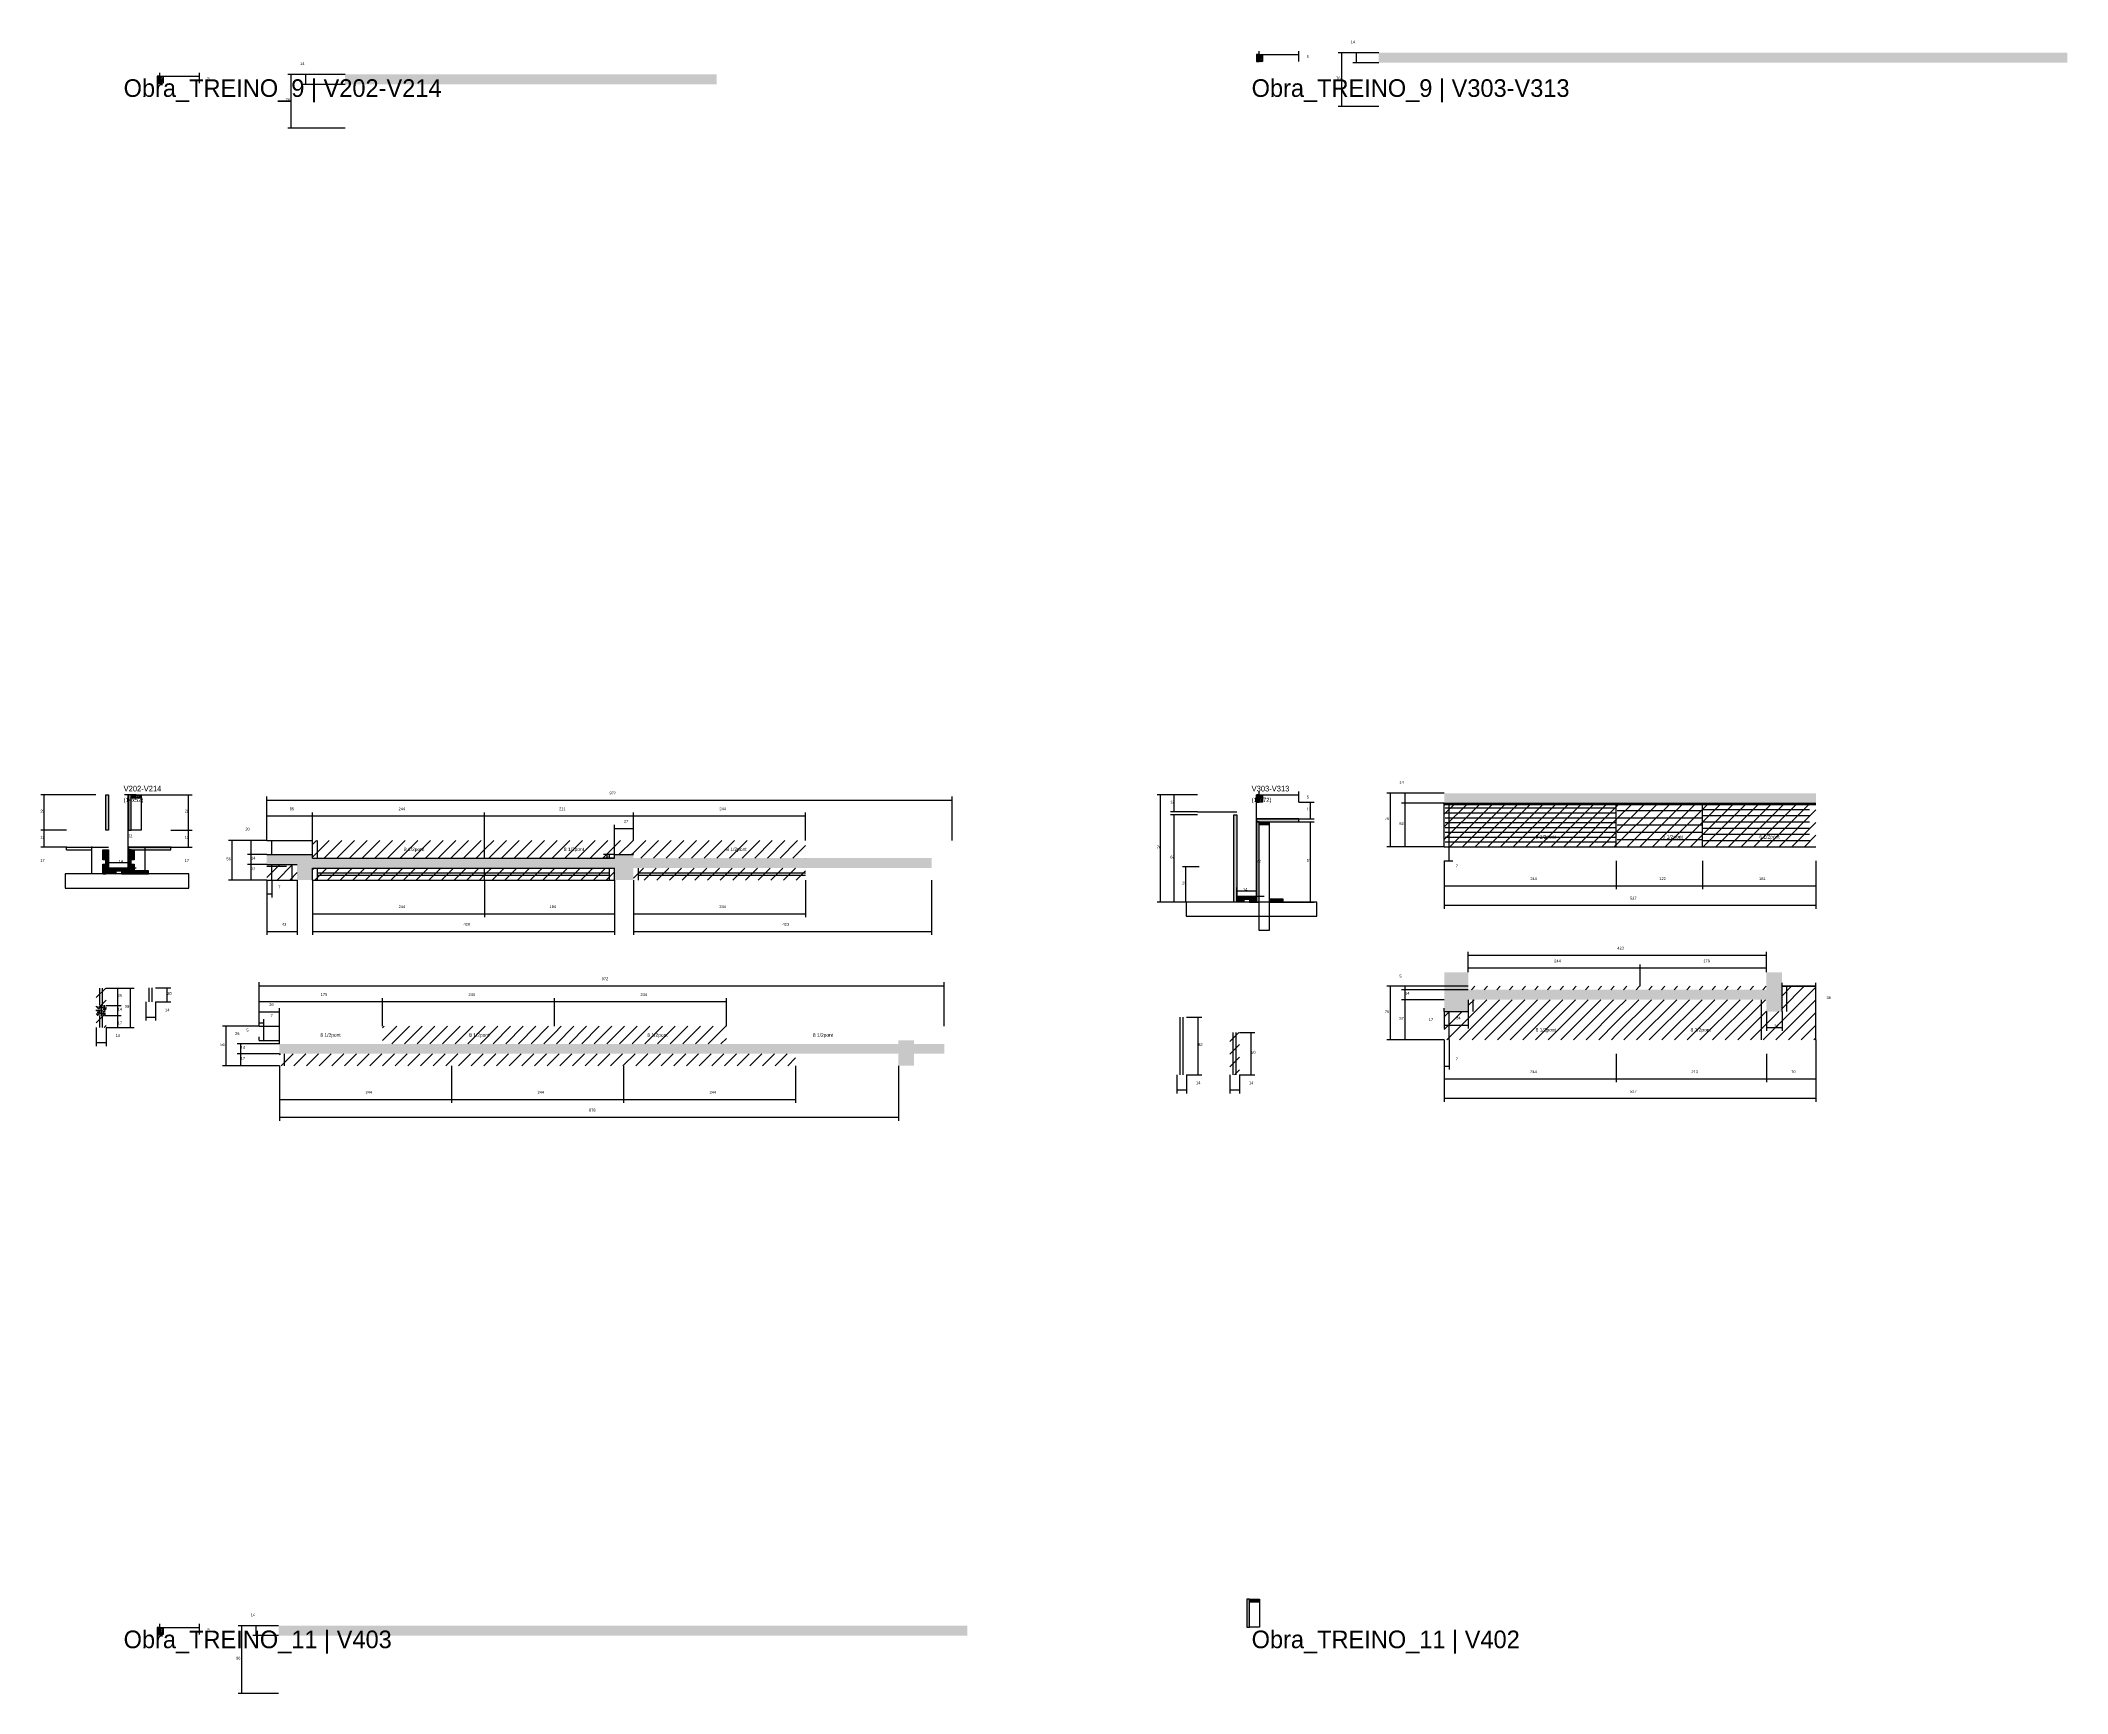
# Model space of a CAD drawing. Header units: metres. Extents: x -2848 to 22762, y -49062 to 1016.
# Drawn here: x 15882 to 18757, y -43074 to -40730 of the extents above; entities that cross this region are included whole.
import ezdxf

# ---------------------------------------------------------------- set-up
doc = ezdxf.new("R2010")
doc.units = ezdxf.units.M
for name, color, linetype in [('COTA', 4, 'Continuous'), ('Cota Seção (2x)', 4, 'Continuous'), ('Hachura', 253, 'Continuous'), ('LABEL_ID', 3, 'Continuous'), ('Madeira', 126, 'Continuous'), ('NOMENCLATURA', 7, 'Continuous'), ('Painéis', 200, 'Continuous'), ('SARR_2.2x7', 40, 'Continuous'), ('SARR_EDITAR', 141, 'Continuous'), ('Texto Seção', 7, 'Continuous')]:
    doc.layers.add(name, color=color, linetype=linetype)

msp = doc.modelspace()

# ---------------------------------------------------------------- hatches: boundary and pattern name
at = {"layer": 'COTA'}
h = msp.add_hatch(dxfattribs=at)
h.set_pattern_fill('AR-CONC', scale=0.03)
h.paths.add_polyline_path([(17780.2, -40747.5), (17780.2, -40761.5), (18757.2, -40761.5), (18757.2, -40747.5)])
h = msp.add_hatch(dxfattribs=at)
h.set_pattern_fill('AR-CONC', scale=0.03)
h.paths.add_polyline_path([(16314.1, -40778.2), (16314.1, -40792.2), (16841.1, -40792.2), (16841.1, -40778.2)])
h = msp.add_hatch(dxfattribs=at)
h.set_pattern_fill('AR-CONC', scale=0.03)
h.paths.add_polyline_path([(17873.3, -41797.5), (17873.3, -41811.5), (18400.3, -41811.5), (18400.3, -41797.5)])
h = msp.add_hatch(dxfattribs=at)
h.set_pattern_fill('AR-CONC', scale=0.03)
h.paths.add_polyline_path([(16723.1, -41920.6), (16723.1, -41903.6), (16723.1, -41903.6), (17146.1, -41903.6), (17146.1, -41903.6), (17146.1, -41889.6), (17146.1, -41889.6), (16723.1, -41889.6), (16723.1, -41889.6), (16723.1, -41884.6), (16723.1, -41884.6), (16696.1, -41884.6), (16696.1, -41884.6), (16696.1, -41889.6), (16696.1, -41889.6), (16268.1, -41889.6), (16268.1, -41889.6), (16268.1, -41884.6), (16268.1, -41884.6), (16246.1, -41884.6), (16246.1, -41884.6), (16203.1, -41884.6), (16203.1, -41884.6), (16203.1, -41898.6), (16203.1, -41898.6), (16246.1, -41898.6), (16246.1, -41898.6), (16246.1, -41920.6), (16246.1, -41920.6), (16268.1, -41920.6), (16268.1, -41920.6), (16268.1, -41903.6), (16268.1, -41903.6), (16696.1, -41903.6), (16696.1, -41903.6), (16696.1, -41920.6), (16696.1, -41920.6), (16723.1, -41920.6)])
h = msp.add_hatch(dxfattribs=at)
h.set_pattern_fill('AR-CONC', scale=0.03)
h.paths.add_polyline_path([(17907.3, -42107.3), (17907.3, -42090.3), (18330.3, -42090.3), (18330.3, -42107.3), (18352.3, -42107.3), (18352.3, -42071.3), (18352.3, -42051.3), (18330.3, -42051.3), (18330.3, -42071.3), (18330.3, -42076.3), (17907.3, -42076.3), (17907.3, -42071.3), (17907.3, -42051.3), (17873.3, -42051.3), (17873.3, -42107.3)])
h = msp.add_hatch(dxfattribs=at)
h.set_pattern_fill('AR-CONC', scale=0.03)
h.paths.add_polyline_path([(15975.2, -42098.8), (15961.2, -42098.8), (15961.2, -42112.8), (15975.2, -42112.8)])
h = msp.add_hatch(dxfattribs=at)
h.set_pattern_fill('AR-CONC', scale=0.03)
h.paths.add_polyline_path([(17121.1, -42167), (17164.1, -42167), (17164.1, -42153), (17121.1, -42153), (17121.1, -42148), (17099.1, -42148), (17099.1, -42153), (16221.1, -42153), (16221.1, -42167), (17099.1, -42167), (17099.1, -42184), (17121.1, -42184)])
h = msp.add_hatch(dxfattribs=at)
h.set_pattern_fill('AR-CONC', scale=0.03)
h.paths.add_polyline_path([(16219.8, -42978.2), (16219.8, -42992.2), (17196.8, -42992.2), (17196.8, -42978.2)])
at = {"layer": 'Hachura'}
h = msp.add_hatch(color=8, dxfattribs=at)
h.dxf.hatch_style = 1
h.paths.add_polyline_path([(17610.8, -40750), (17606.8, -40750), (17606.8, -40750), (17606.8, -40760), (17606.8, -40760), (17610.8, -40760), (17610.8, -40760), (17610.8, -40750)])
h = msp.add_hatch(dxfattribs=at)
h.set_pattern_fill('ANSI31', scale=0.5)
h.paths.add_polyline_path([(17615.2, -40760), (17610.8, -40760), (17610.8, -40760), (17610.8, -40750), (17610.8, -40750), (17615.2, -40750), (17615.2, -40750), (17615.2, -40760)])
h = msp.add_hatch(color=8, dxfattribs=at)
h.dxf.hatch_style = 1
h.paths.add_polyline_path([(16051.6, -40780.7), (16047.6, -40780.7), (16047.6, -40780.7), (16047.6, -40790.7), (16047.6, -40790.7), (16051.6, -40790.7), (16051.6, -40790.7), (16051.6, -40780.7)])
h = msp.add_hatch(dxfattribs=at)
h.set_pattern_fill('ANSI31', scale=0.5)
h.paths.add_polyline_path([(16056, -40790.7), (16051.6, -40790.7), (16051.6, -40790.7), (16051.6, -40780.7), (16051.6, -40780.7), (16056, -40780.7), (16056, -40780.7), (16056, -40790.7)])
h = msp.add_hatch(color=8, dxfattribs=at)
h.dxf.hatch_style = 1
h.paths.add_polyline_path([(15978.8, -41800), (15974.8, -41800), (15974.8, -41850), (15978.8, -41850)])
h = msp.add_hatch(color=8, dxfattribs=at)
h.dxf.hatch_style = 1
h.paths.add_polyline_path([(16010.8, -41800), (16006.8, -41800), (16006.8, -41850), (16010.8, -41850)])
h = msp.add_hatch(dxfattribs=at)
h.set_pattern_fill('ANSI31', scale=0.5)
h.paths.add_polyline_path([(16010.8, -41804.4), (16010.8, -41800), (16010.8, -41800), (16024.8, -41800), (16024.8, -41800), (16024.8, -41804.4), (16024.8, -41804.4), (16010.8, -41804.4)])
h = msp.add_hatch(color=8, dxfattribs=at)
h.dxf.hatch_style = 1
h.paths.add_polyline_path([(17610.8, -41800), (17606.8, -41800), (17606.8, -41800), (17606.8, -41810), (17606.8, -41810), (17610.8, -41810), (17610.8, -41810), (17610.8, -41800)])
h = msp.add_hatch(dxfattribs=at)
h.set_pattern_fill('ANSI31', scale=0.5)
h.paths.add_polyline_path([(17615.2, -41810), (17610.8, -41810), (17610.8, -41810), (17610.8, -41800), (17610.8, -41800), (17615.2, -41800), (17615.2, -41800), (17615.2, -41810)])
h = msp.add_hatch(color=8, dxfattribs=at)
h.dxf.hatch_style = 1
h.paths.add_polyline_path([(17574.8, -41828), (17578.8, -41828), (17578.8, -41828), (17578.8, -41952), (17578.8, -41952), (17574.8, -41952), (17574.8, -41952), (17574.8, -41828)])
h = msp.add_hatch(dxfattribs=at)
h.set_pattern_fill('ANSI31', scale=4)
h.paths.add_polyline_path([(18117.3, -41873.5), (18117.3, -41811.5), (17873.3, -41811.5), (17873.3, -41873.5)])
h = msp.add_hatch(dxfattribs=at)
h.set_pattern_fill('ANSI31', scale=4)
h.paths.add_polyline_path([(18239.3, -41873.5), (18239.3, -41811.5), (18117.3, -41811.5), (18117.3, -41873.5)])
h = msp.add_hatch(dxfattribs=at)
h.set_pattern_fill('ANSI31', scale=4)
h.paths.add_polyline_path([(18400.3, -41873.5), (18400.3, -41811.5), (18239.3, -41811.5), (18239.3, -41873.5)])
h = msp.add_hatch(color=8, dxfattribs=at)
h.dxf.hatch_style = 1
h.paths.add_polyline_path([(17666.8, -41838), (17666.8, -41834), (17666.8, -41834), (17606.8, -41834), (17606.8, -41834), (17606.8, -41838), (17606.8, -41838), (17666.8, -41838)])
h = msp.add_hatch(color=8, dxfattribs=at)
h.dxf.hatch_style = 1
h.paths.add_polyline_path([(17610.8, -41838), (17606.8, -41838), (17606.8, -41838), (17606.8, -41952), (17606.8, -41952), (17610.8, -41952), (17610.8, -41952), (17610.8, -41838)])
h = msp.add_hatch(dxfattribs=at)
h.set_pattern_fill('ANSI31', scale=0.5)
h.paths.add_polyline_path([(17610.8, -41842.4), (17610.8, -41838), (17610.8, -41838), (17624.8, -41838), (17624.8, -41838), (17624.8, -41842.4), (17624.8, -41842.4), (17610.8, -41842.4)])
h = msp.add_hatch(dxfattribs=at)
h.set_pattern_fill('ANSI31', scale=0.5)
h.paths.add_polyline_path([(15974.8, -41892), (15970.4, -41892), (15970.4, -41892), (15970.4, -41878), (15970.4, -41878), (15974.8, -41878), (15974.8, -41878), (15974.8, -41892)])
h = msp.add_hatch(color=8, dxfattribs=at)
h.dxf.hatch_style = 1
h.paths.add_polyline_path([(15974.8, -41912), (15978.8, -41912), (15978.8, -41878), (15974.8, -41878)])
h = msp.add_hatch(color=8, dxfattribs=at)
h.dxf.hatch_style = 1
h.paths.add_polyline_path([(16066.8, -41878), (16066.8, -41874), (16066.8, -41874), (16006.8, -41874), (16006.8, -41874), (16006.8, -41878), (16006.8, -41878), (16066.8, -41878)])
h = msp.add_hatch(color=8, dxfattribs=at)
h.dxf.hatch_style = 1
h.paths.add_polyline_path([(16010.8, -41878), (16006.8, -41878), (16006.8, -41904), (16006.8, -41912), (16010.8, -41912)])
h = msp.add_hatch(dxfattribs=at)
h.set_pattern_fill('ANSI31', scale=0.5)
h.paths.add_polyline_path([(16015.2, -41892), (16010.8, -41892), (16010.8, -41892), (16010.8, -41878), (16010.8, -41878), (16015.2, -41878), (16015.2, -41878), (16015.2, -41892)])
h = msp.add_hatch(dxfattribs=at)
h.set_pattern_fill('ANSI31', scale=4)
h.paths.add_polyline_path([(16512.1, -41889.6), (16512.1, -41864.6), (16268.1, -41864.6), (16268.1, -41889.6)])
h = msp.add_hatch(dxfattribs=at)
h.set_pattern_fill('ANSI31', scale=4)
h.paths.add_polyline_path([(16696.1, -41889.6), (16696.1, -41884.6), (16723.1, -41884.6), (16723.1, -41864.6), (16512.1, -41864.6), (16512.1, -41889.6)])
h = msp.add_hatch(dxfattribs=at)
h.set_pattern_fill('ANSI31', scale=4)
h.paths.add_polyline_path([(16723.1, -41864.6), (16723.1, -41884.6), (16723.1, -41889.6), (16967.1, -41889.6), (16967.1, -41864.6)])
h = msp.add_hatch(dxfattribs=at)
h.set_pattern_fill('ANSI31', scale=0.5)
h.paths.add_polyline_path([(15974.8, -41912.3), (15970.4, -41912.3), (15970.4, -41912.3), (15970.4, -41898.3), (15970.4, -41898.3), (15974.8, -41898.3), (15974.8, -41898.3), (15974.8, -41912.3)])
h = msp.add_hatch(color=8, dxfattribs=at)
h.dxf.hatch_style = 1
h.paths.add_polyline_path([(16006.8, -41907.6), (16006.8, -41904), (16006.8, -41904), (15978.8, -41904), (15978.8, -41904), (15978.8, -41907.6), (15978.8, -41907.6), (16006.8, -41907.6)])
h = msp.add_hatch(dxfattribs=at)
h.set_pattern_fill('ANSI31', scale=0.5)
h.paths.add_polyline_path([(15978.8, -41912), (15978.8, -41907.6), (15978.8, -41907.6), (15988.8, -41907.6), (15988.8, -41907.6), (15988.8, -41912), (15988.8, -41912), (15978.8, -41912)])
h = msp.add_hatch(dxfattribs=at)
h.set_pattern_fill('ANSI31', scale=0.5)
h.paths.add_polyline_path([(16006.8, -41912), (16006.8, -41907.6), (16006.8, -41907.6), (15996.8, -41907.6), (15996.8, -41907.6), (15996.8, -41912), (15996.8, -41912), (16006.8, -41912)])
h = msp.add_hatch(dxfattribs=at)
h.set_pattern_fill('ANSI31', scale=0.5)
h.paths.add_polyline_path([(16015.2, -41912.3), (16010.8, -41912.3), (16010.8, -41912.3), (16010.8, -41898.3), (16010.8, -41898.3), (16015.2, -41898.3), (16015.2, -41898.3), (16015.2, -41912.3)])
h = msp.add_hatch(dxfattribs=at)
h.set_pattern_fill('ANSI31', scale=0.5)
h.paths.add_polyline_path([(16035.2, -41912), (16035.2, -41907.6), (16035.2, -41907.6), (16015.2, -41907.6), (16015.2, -41907.6), (16015.2, -41912), (16015.2, -41912), (16035.2, -41912)])
h = msp.add_hatch(dxfattribs=at)
h.set_pattern_fill('ANSI31', scale=4)
h.paths.add_polyline_path([(16246.1, -41920.6), (16246.1, -41898.6), (16203.1, -41898.6), (16203.1, -41920.6)])
h = msp.add_hatch(dxfattribs=at)
h.set_pattern_fill('ANSI31', scale=4)
h.paths.add_polyline_path([(16512.1, -41903.6), (16268.1, -41903.6), (16268.1, -41920.6), (16512.1, -41920.6)])
h = msp.add_hatch(dxfattribs=at)
h.set_pattern_fill('ANSI31', scale=4)
h.paths.add_polyline_path([(16696.1, -41903.6), (16512.1, -41903.6), (16512.1, -41920.6), (16696.1, -41920.6)])
h = msp.add_hatch(dxfattribs=at)
h.set_pattern_fill('ANSI31', scale=4)
h.paths.add_polyline_path([(16967.1, -41903.6), (16723.1, -41903.6), (16723.1, -41920.6), (16967.1, -41920.6)])
h = msp.add_hatch(color=8, dxfattribs=at)
h.dxf.hatch_style = 1
h.paths.add_polyline_path([(17606.8, -41947.6), (17606.8, -41944), (17606.8, -41944), (17578.8, -41944), (17578.8, -41944), (17578.8, -41947.6), (17578.8, -41947.6), (17606.8, -41947.6)])
h = msp.add_hatch(dxfattribs=at)
h.set_pattern_fill('ANSI31', scale=0.5)
h.paths.add_polyline_path([(17578.8, -41952), (17578.8, -41947.6), (17578.8, -41947.6), (17588.8, -41947.6), (17588.8, -41947.6), (17588.8, -41952), (17588.8, -41952), (17578.8, -41952)])
h = msp.add_hatch(dxfattribs=at)
h.set_pattern_fill('ANSI31', scale=0.5)
h.paths.add_polyline_path([(17606.8, -41952), (17606.8, -41947.6), (17606.8, -41947.6), (17596.8, -41947.6), (17596.8, -41947.6), (17596.8, -41952), (17596.8, -41952), (17606.8, -41952)])
h = msp.add_hatch(dxfattribs=at)
h.set_pattern_fill('ANSI31', scale=0.5)
h.paths.add_polyline_path([(17644.8, -41952), (17644.8, -41947.6), (17644.8, -41947.6), (17624.8, -41947.6), (17624.8, -41947.6), (17624.8, -41952), (17624.8, -41952), (17644.8, -41952)])
h = msp.add_hatch(dxfattribs=at)
h.set_pattern_fill('ANSI31', scale=4)
h.paths.add_polyline_path([(15961.2, -42098.8), (15975.2, -42098.8), (15975.2, -42073.8), (15961.2, -42073.8)])
h = msp.add_hatch(dxfattribs=at)
h.set_pattern_fill('ANSI31', scale=4)
h.paths.add_polyline_path([(18117.3, -42147.3), (18117.3, -42090.3), (17907.3, -42090.3), (17907.3, -42107.3), (17873.3, -42107.3), (17873.3, -42147.3)])
h = msp.add_hatch(dxfattribs=at)
h.set_pattern_fill('ANSI31', scale=4)
h.paths.add_polyline_path([(18151.3, -42076.3), (18151.3, -42071.3), (17907.3, -42071.3), (17907.3, -42076.3)])
h = msp.add_hatch(dxfattribs=at)
h.set_pattern_fill('ANSI31', scale=4)
h.paths.add_polyline_path([(18117.3, -42090.3), (18117.3, -42147.3), (18330.3, -42147.3), (18330.3, -42107.3), (18330.3, -42090.3)])
h = msp.add_hatch(dxfattribs=at)
h.set_pattern_fill('ANSI31', scale=4)
h.paths.add_polyline_path([(18151.3, -42071.3), (18151.3, -42076.3), (18330.3, -42076.3), (18330.3, -42071.3)])
h = msp.add_hatch(dxfattribs=at)
h.set_pattern_fill('ANSI31', scale=4)
h.paths.add_polyline_path([(18400.3, -42071.3), (18352.3, -42071.3), (18352.3, -42107.3), (18330.3, -42107.3), (18330.3, -42147.3), (18400.3, -42147.3)])
h = msp.add_hatch(dxfattribs=at)
h.set_pattern_fill('ANSI31', scale=4)
h.paths.add_polyline_path([(15961.2, -42129.8), (15975.2, -42129.8), (15975.2, -42112.8), (15961.2, -42112.8)])
h = msp.add_hatch(dxfattribs=at)
h.set_pattern_fill('ANSI31', scale=4)
h.paths.add_polyline_path([(16611.1, -42153), (16611.1, -42128), (16367.1, -42128), (16367.1, -42153)])
h = msp.add_hatch(dxfattribs=at)
h.set_pattern_fill('ANSI31', scale=4)
h.paths.add_polyline_path([(16611.1, -42128), (16611.1, -42153), (16855.1, -42153), (16855.1, -42128)])
h = msp.add_hatch(dxfattribs=at)
h.set_pattern_fill('ANSI31', scale=4)
h.paths.add_polyline_path([(17582.9, -42136.9), (17568.9, -42136.9), (17568.9, -42196.9), (17582.9, -42196.9)])
h = msp.add_hatch(dxfattribs=at)
h.set_pattern_fill('ANSI31', scale=4)
h.paths.add_polyline_path([(16465.1, -42184), (16465.1, -42167), (16221.1, -42167), (16221.1, -42184)])
h = msp.add_hatch(dxfattribs=at)
h.set_pattern_fill('ANSI31', scale=4)
h.paths.add_polyline_path([(16709.1, -42184), (16709.1, -42167), (16465.1, -42167), (16465.1, -42184)])
h = msp.add_hatch(dxfattribs=at)
h.set_pattern_fill('ANSI31', scale=4)
h.paths.add_polyline_path([(16953.1, -42184), (16953.1, -42167), (16709.1, -42167), (16709.1, -42184)])
h = msp.add_hatch(color=8, dxfattribs=at)
h.dxf.hatch_style = 1
h.paths.add_polyline_path([(17593.1, -42940.4), (17597.1, -42940.4), (17597.1, -42940.4), (17597.1, -42980.4), (17597.1, -42980.4), (17593.1, -42980.4), (17593.1, -42980.4), (17593.1, -42940.4)])
h = msp.add_hatch(dxfattribs=at)
h.set_pattern_fill('ANSI31', scale=0.5)
h.paths.add_polyline_path([(17597.1, -42944.8), (17597.1, -42940.4), (17597.1, -42940.4), (17611.1, -42940.4), (17611.1, -42940.4), (17611.1, -42944.8), (17611.1, -42944.8), (17597.1, -42944.8)])
h = msp.add_hatch(color=8, dxfattribs=at)
h.dxf.hatch_style = 1
h.paths.add_polyline_path([(16051.6, -42980.7), (16047.6, -42980.7), (16047.6, -42980.7), (16047.6, -42990.7), (16047.6, -42990.7), (16051.6, -42990.7), (16051.6, -42990.7), (16051.6, -42980.7)])
h = msp.add_hatch(dxfattribs=at)
h.set_pattern_fill('ANSI31', scale=0.5)
h.paths.add_polyline_path([(16056, -42990.7), (16051.6, -42990.7), (16051.6, -42990.7), (16051.6, -42980.7), (16051.6, -42980.7), (16056, -42980.7), (16056, -42980.7), (16056, -42990.7)])

# ---------------------------------------------------------------- linework, layer by layer
at = {"layer": 'COTA'}
for p, q in [((17610.8, -40750), (17610.8, -40745)), ((17610.8, -40750), (17666.8, -40750)), ((17666.8, -40760), (17666.8, -40745)), ((17780.2, -40747.5), (17722.9, -40747.5)), ((17727.9, -40823.5), (17727.9, -40747.5)), ((17780.2, -40747.5), (17743.6, -40747.5)), ((17780.2, -40761.5), (17743.6, -40761.5)), ((17748.6, -40761.5), (17748.6, -40747.5)), ((16051.6, -40780.7), (16051.6, -40775.7)), ((16051.6, -40780.7), (16107.6, -40780.7)), ((16107.6, -40790.7), (16107.6, -40775.7)), ((16314.1, -40778.2), (16232.8, -40778.2)), ((16237.8, -40854.2), (16237.8, -40778.2)), ((16314.1, -40778.2), (16253.4, -40778.2)), ((16314.1, -40792.2), (16253.4, -40792.2)), ((16258.4, -40792.2), (16258.4, -40778.2)), ((17780.2, -40823.5), (17722.9, -40823.5)), ((16314.1, -40854.2), (16232.8, -40854.2)), ((15960.8, -41800), (15882.4, -41800)), ((15887.4, -41850), (15887.4, -41800)), ((16024.8, -41800), (16097.2, -41800)), ((16092.2, -41850), (16092.2, -41800)), ((16203.1, -41864.6), (16203.1, -41802.3)), ((17175.1, -41864.6), (17175.1, -41802.3)), ((17523.2, -41800), (17465.8, -41800)), ((17470.8, -41952), (17470.8, -41800)), ((17523.2, -41800), (17485.1, -41800)), ((17490.1, -41824), (17490.1, -41800)), ((17610.8, -41800), (17610.8, -41795)), ((17610.8, -41800), (17666.8, -41800)), ((17666.8, -41810), (17666.8, -41795)), ((17873.3, -41797.5), (17792, -41797.5)), ((17797, -41873.5), (17797, -41797.5)), ((17873.3, -41797.5), (17812.6, -41797.5)), ((17817.6, -41811.5), (17817.6, -41797.5)), ((16203.1, -41807.3), (17175.1, -41807.3)), ((16203.1, -41864.6), (16203.1, -41824.7)), ((16203.1, -41829.7), (16268.1, -41829.7)), ((16268.1, -41864.6), (16268.1, -41824.7)), ((16268.1, -41864.6), (16268.1, -41824.7)), ((16268.1, -41829.7), (16512.1, -41829.7)), ((16512.1, -41864.6), (16512.1, -41824.7)), ((16512.1, -41864.6), (16512.1, -41824.7)), ((16512.1, -41829.7), (16723.1, -41829.7)), ((16723.1, -41864.6), (16723.1, -41824.7)), ((16723.1, -41864.6), (16723.1, -41824.7)), ((16723.1, -41829.7), (16967.1, -41829.7)), ((16967.1, -41864.6), (16967.1, -41824.7)), ((17523.2, -41824), (17485.1, -41824)), ((17523.2, -41828), (17485.1, -41828)), ((17490.1, -41952), (17490.1, -41828)), ((17666.8, -41810), (17688.6, -41810)), ((17683.6, -41834), (17683.6, -41810)), ((17873.3, -41811.5), (17812.6, -41811.5)), ((17873.3, -41811.5), (17812.6, -41811.5)), ((17817.6, -41873.5), (17817.6, -41811.5)), ((15918.8, -41850), (15882.4, -41850)), ((15918.8, -41850), (15882.4, -41850)), ((15887.4, -41874), (15887.4, -41850)), ((16066.8, -41850), (16097.2, -41850)), ((16066.8, -41850), (16097.2, -41850)), ((16092.2, -41874), (16092.2, -41850)), ((16696.1, -41884.6), (16696.1, -41842.4)), ((16696.1, -41847.4), (16723.1, -41847.4)), ((16723.1, -41864.6), (16723.1, -41842.4)), ((17666.8, -41834), (17688.6, -41834)), ((17666.8, -41838), (17688.6, -41838)), ((17683.6, -41952), (17683.6, -41838)), ((15918.8, -41874), (15882.4, -41874)), ((15918.8, -41878), (15918.8, -41873)), ((15918.8, -41878), (15954.8, -41878)), ((15954.8, -41912), (15954.8, -41873)), ((16030.8, -41912), (16030.8, -41873)), ((16030.8, -41878), (16066.8, -41878)), ((16066.8, -41878), (16066.8, -41873)), ((16066.8, -41874), (16097.2, -41874)), ((16203.1, -41864.6), (16148.9, -41864.6)), ((16153.9, -41920.6), (16153.9, -41864.6)), ((16203.1, -41864.6), (16175.7, -41864.6)), ((16203.1, -41884.6), (16175.7, -41884.6)), ((16203.1, -41884.6), (16175.7, -41884.6)), ((16180.7, -41884.6), (16180.7, -41864.6)), ((16180.7, -41898.6), (16180.7, -41884.6)), ((16696.1, -41884.6), (16680.7, -41884.6)), ((16685.7, -41889.6), (16685.7, -41884.6)), ((17873.3, -41873.5), (17792, -41873.5)), ((17873.3, -41873.5), (17812.6, -41873.5)), ((17880.3, -41893.5), (17880.3, -41873.5)), ((17880.3, -41873.5), (17885.3, -41873.5)), ((16203.1, -41898.6), (16175.7, -41898.6)), ((16203.1, -41898.6), (16175.7, -41898.6)), ((16180.7, -41920.6), (16180.7, -41898.6)), ((16696.1, -41889.6), (16680.7, -41889.6)), ((17525.5, -41902), (17501.9, -41902)), ((17506.9, -41952), (17506.9, -41902)), ((17873.3, -41893.5), (17873.3, -41933.7)), ((17873.3, -41893.5), (17873.3, -41961.4)), ((17873.3, -41893.5), (17885.3, -41893.5)), ((18117.3, -41893.5), (18117.3, -41933.7)), ((18117.3, -41893.5), (18117.3, -41933.7)), ((18239.3, -41893.5), (18239.3, -41933.7)), ((18239.3, -41893.5), (18239.3, -41933.7)), ((18400.3, -41893.5), (18400.3, -41933.7)), ((18400.3, -41893.5), (18400.3, -41961.4)), ((16203.1, -41920.6), (16148.9, -41920.6)), ((16203.1, -41920.6), (16175.7, -41920.6)), ((16203.1, -41920.6), (16203.1, -41945.2)), ((16203.1, -41920.6), (16203.1, -41998.5)), ((16203.1, -41940.2), (16210.1, -41940.2)), ((16210.1, -41920.6), (16210.1, -41945.2)), ((16246.1, -41920.6), (16246.1, -41998.5)), ((16268.1, -41920.6), (16268.1, -41973.4)), ((16268.1, -41920.6), (16268.1, -41998.5)), ((16512.1, -41920.6), (16512.1, -41973.4)), ((16512.1, -41920.6), (16512.1, -41973.4)), ((16696.1, -41920.6), (16696.1, -41998.5)), ((16696.1, -41920.6), (16696.1, -41973.4)), ((16723.1, -41920.6), (16723.1, -41973.4)), ((16723.1, -41920.6), (16723.1, -41998.5)), ((16967.1, -41920.6), (16967.1, -41973.4)), ((17146.1, -41920.6), (17146.1, -41998.5)), ((17873.3, -41928.7), (18117.3, -41928.7)), ((18117.3, -41928.7), (18239.3, -41928.7)), ((18239.3, -41928.7), (18400.3, -41928.7)), ((16268.1, -41968.4), (16512.1, -41968.4)), ((16512.1, -41968.4), (16696.1, -41968.4)), ((16723.1, -41968.4), (16967.1, -41968.4)), ((17545.2, -41952), (17465.8, -41952)), ((17545.2, -41952), (17485.1, -41952)), ((17525.5, -41952), (17501.9, -41952)), ((17640.4, -41952), (17688.6, -41952)), ((17873.3, -41956.4), (18400.3, -41956.4)), ((16203.1, -41993.5), (16246.1, -41993.5)), ((16268.1, -41993.5), (16696.1, -41993.5)), ((16723.1, -41993.5), (17146.1, -41993.5)), ((17907.3, -42051.3), (17907.3, -42022.3)), ((17907.3, -42027.3), (18330.3, -42027.3)), ((18330.3, -42051.3), (18330.3, -42022.3)), ((17907.3, -42051.3), (17907.3, -42040.3)), ((17907.3, -42045.3), (18151.3, -42045.3)), ((18151.3, -42071.3), (18151.3, -42040.3)), ((18151.3, -42071.3), (18151.3, -42040.3)), ((18151.3, -42045.3), (18330.3, -42045.3)), ((18330.3, -42051.3), (18330.3, -42040.3)), ((15975.2, -42073.8), (15996.7, -42073.8)), ((15975.2, -42073.8), (16015, -42073.8)), ((15991.7, -42098.8), (15991.7, -42073.8)), ((16010, -42129.8), (16010, -42073.8)), ((16045.3, -42073.6), (16066.9, -42073.6)), ((16061.9, -42093.6), (16061.9, -42073.6)), ((16192.1, -42128), (16192.1, -42065.7)), ((16192.1, -42070.7), (17164.1, -42070.7)), ((16192.1, -42128), (16192.1, -42088)), ((16367.1, -42128), (16367.1, -42088)), ((16367.1, -42128), (16367.1, -42088)), ((16611.1, -42128), (16611.1, -42088)), ((16611.1, -42128), (16611.1, -42088)), ((16855.1, -42128), (16855.1, -42088)), ((17164.1, -42128), (17164.1, -42065.7)), ((17907.3, -42071.3), (17792, -42071.3)), ((17797, -42147.3), (17797, -42071.3)), ((17907.3, -42071.3), (17812.7, -42071.3)), ((17873.3, -42076.3), (17812.7, -42076.3)), ((17907.3, -42076.3), (17812.7, -42076.3)), ((17873.3, -42090.3), (17812.7, -42090.3)), ((17873.3, -42090.3), (17812.7, -42090.3)), ((17817.7, -42076.3), (17817.7, -42071.3)), ((17817.7, -42090.3), (17817.7, -42076.3)), ((17817.7, -42147.3), (17817.7, -42090.3)), ((17907.3, -42090.3), (17907.3, -42112.3)), ((18352.3, -42107.3), (18352.3, -42066.3)), ((18352.3, -42071.3), (18400.3, -42071.3)), ((18400.3, -42071.3), (18400.3, -42066.3)), ((15975.2, -42098.8), (15996.7, -42098.8)), ((15975.2, -42098.8), (15996.7, -42098.8)), ((15975.2, -42112.8), (15996.7, -42112.8)), ((15975.2, -42112.8), (15996.7, -42112.8)), ((15991.7, -42112.8), (15991.7, -42098.8)), ((15991.7, -42129.8), (15991.7, -42112.8)), ((16031.3, -42093.6), (16031.3, -42119.9)), ((16031.3, -42114.9), (16045.3, -42114.9)), ((16045.3, -42093.6), (16066.9, -42093.6)), ((16045.3, -42093.6), (16045.3, -42119.9)), ((16192.1, -42093), (16367.1, -42093)), ((16192.1, -42128), (16192.1, -42102.4)), ((16192.1, -42107.4), (16221.1, -42107.4)), ((16192.1, -42128), (16192.1, -42118.1)), ((16199.1, -42128), (16199.1, -42118.1)), ((16221.1, -42148), (16221.1, -42102.4)), ((16367.1, -42093), (16611.1, -42093)), ((16611.1, -42093), (16855.1, -42093)), ((17507.7, -42114.9), (17529.3, -42114.9)), ((17524.3, -42196.9), (17524.3, -42114.9)), ((17873.3, -42107.3), (17873.3, -42102.3)), ((17873.3, -42107.3), (17873.3, -42131.3)), ((17873.3, -42107.3), (17907.3, -42107.3)), ((17907.3, -42107.3), (17907.3, -42131.3)), ((18330.3, -42107.3), (18330.3, -42134.7)), ((18352.3, -42107.3), (18352.3, -42134.7)), ((15961.2, -42129.8), (15961.2, -42156.1)), ((15975.2, -42129.8), (15975.2, -42156.1)), ((15975.2, -42129.8), (15996.7, -42129.8)), ((15975.2, -42129.8), (16015, -42129.8)), ((16192.1, -42128), (16140.3, -42128)), ((16145.3, -42184), (16145.3, -42128)), ((16192.1, -42128), (16192.1, -42123)), ((16192.1, -42123.1), (16199.1, -42123.1)), ((16192.1, -42128), (16221.1, -42128)), ((16192.1, -42148), (16192.1, -42143)), ((16221.1, -42153), (16221.1, -42123)), ((16221.1, -42153), (16221.1, -42143)), ((17582.9, -42136.9), (17604.4, -42136.9)), ((17599.4, -42196.9), (17599.4, -42136.9)), ((17873.3, -42147.3), (17792, -42147.3)), ((17873.3, -42147.3), (17812.7, -42147.3)), ((17873.3, -42126.3), (17907.3, -42126.3)), ((17873.3, -42147.3), (17873.3, -42235.2)), ((17873.3, -42147.3), (17873.3, -42189.5)), ((17880.3, -42147.3), (17880.3, -42189.5)), ((18330.3, -42129.7), (18352.3, -42129.7)), ((18400.3, -42147.3), (18400.3, -42235.2)), ((15961.2, -42151.1), (15975.2, -42151.1)), ((16221.1, -42153), (16161.1, -42153)), ((16221.1, -42167), (16161.1, -42167)), ((16221.1, -42167), (16161.1, -42167)), ((16166.1, -42167), (16166.1, -42153)), ((16166.1, -42184), (16166.1, -42167)), ((16192.1, -42148), (16221.1, -42148)), ((17873.3, -42167.3), (17873.3, -42207.5)), ((18117.3, -42167.3), (18117.3, -42207.5)), ((18117.3, -42167.3), (18117.3, -42207.5)), ((18330.3, -42167.3), (18330.3, -42207.5)), ((18330.3, -42167.3), (18330.3, -42207.5)), ((18400.3, -42167.3), (18400.3, -42207.5)), ((16221.1, -42184), (16140.3, -42184)), ((16221.1, -42184), (16161.1, -42184)), ((16221.1, -42184), (16221.1, -42236.7)), ((16221.1, -42184), (16221.1, -42261.9)), ((16465.1, -42184), (16465.1, -42236.7)), ((16465.1, -42184), (16465.1, -42236.7)), ((16709.1, -42184), (16709.1, -42236.7)), ((16709.1, -42184), (16709.1, -42236.7)), ((16953.1, -42184), (16953.1, -42236.7)), ((17099.1, -42184), (17099.1, -42261.9)), ((17493.7, -42196.9), (17493.7, -42223.2)), ((17507.7, -42196.9), (17529.3, -42196.9)), ((17507.7, -42196.9), (17507.7, -42223.2)), ((17568.9, -42196.9), (17568.9, -42223.2)), ((17582.9, -42196.9), (17604.4, -42196.9)), ((17582.9, -42196.9), (17582.9, -42223.2)), ((17873.3, -42184.5), (17880.3, -42184.5)), ((17873.3, -42202.5), (18117.3, -42202.5)), ((18117.3, -42202.5), (18330.3, -42202.5)), ((18330.3, -42202.5), (18400.3, -42202.5)), ((16221.1, -42231.7), (16465.1, -42231.7)), ((16465.1, -42231.7), (16709.1, -42231.7)), ((16709.1, -42231.7), (16953.1, -42231.7)), ((17493.7, -42218.2), (17507.7, -42218.2)), ((17568.9, -42218.2), (17582.9, -42218.2)), ((17873.3, -42230.2), (18400.3, -42230.2)), ((16221.1, -42256.9), (17099.1, -42256.9)), ((16051.6, -42980.7), (16051.6, -42975.7)), ((16051.6, -42980.7), (16107.6, -42980.7)), ((16107.6, -42990.7), (16107.6, -42975.7)), ((16219.8, -42978.2), (16162.5, -42978.2)), ((16167.5, -43074.2), (16167.5, -42978.2)), ((16219.8, -42978.2), (16183.2, -42978.2)), ((16188.2, -42992.2), (16188.2, -42978.2)), ((16219.8, -42992.2), (16183.2, -42992.2)), ((16219.8, -43074.2), (16162.5, -43074.2))]:
    msp.add_line(p, q, dxfattribs=at)
at = {"layer": 'Cota Seção (2x)'}
for p, q in [((16017.8, -41800), (16001.3, -41800)), ((16006.3, -41904), (16006.3, -41800)), ((17606.8, -41944), (17606.8, -41800)), ((17606.8, -41800), (17611.8, -41800)), ((15978.8, -41912), (15978.8, -41891)), ((15978.8, -41896), (16006.8, -41896)), ((16017.8, -41904), (16001.3, -41904)), ((16006.8, -41912), (16006.8, -41891)), ((17578.8, -41952), (17578.8, -41931)), ((17578.8, -41936), (17606.8, -41936)), ((17617.8, -41944), (17601.8, -41944)), ((17606.8, -41952), (17606.8, -41931))]:
    msp.add_line(p, q, dxfattribs=at)
at = {"layer": 'Madeira'}
for points in [[(17615.2, -40760), (17610.8, -40760), (17610.8, -40750), (17615.2, -40750)], [(16056, -40790.7), (16051.6, -40790.7), (16051.6, -40780.7), (16056, -40780.7)], [(16010.8, -41804.4), (16010.8, -41800), (16024.8, -41800), (16024.8, -41804.4)], [(16010.8, -41800), (16024.8, -41800), (16024.8, -41850), (16010.8, -41850)], [(17615.2, -41810), (17610.8, -41810), (17610.8, -41800), (17615.2, -41800)], [(17610.8, -41842.4), (17610.8, -41838), (17624.8, -41838), (17624.8, -41842.4)], [(17610.8, -41838), (17624.8, -41838), (17624.8, -41992), (17610.8, -41992)], [(15974.8, -41892), (15970.4, -41892), (15970.4, -41878), (15974.8, -41878)], [(16015.2, -41892), (16010.8, -41892), (16010.8, -41878), (16015.2, -41878)], [(15917, -41932), (16092.5, -41932), (16092.5, -41912), (15917, -41912)], [(15974.8, -41912.3), (15970.4, -41912.3), (15970.4, -41898.3), (15974.8, -41898.3)], [(15978.8, -41912), (15978.8, -41907.6), (15988.8, -41907.6), (15988.8, -41912)], [(16006.8, -41912), (16006.8, -41907.6), (15996.8, -41907.6), (15996.8, -41912)], [(16015.2, -41912.3), (16010.8, -41912.3), (16010.8, -41898.3), (16015.2, -41898.3)], [(16035.2, -41912), (16035.2, -41907.6), (16015.2, -41907.6), (16015.2, -41912)], [(17507.3, -41972), (17692.5, -41972), (17692.5, -41952), (17507.3, -41952)], [(17578.8, -41952), (17578.8, -41947.6), (17588.8, -41947.6), (17588.8, -41952)], [(17606.8, -41952), (17606.8, -41947.6), (17596.8, -41947.6), (17596.8, -41952)], [(17644.8, -41952), (17644.8, -41947.6), (17624.8, -41947.6), (17624.8, -41952)], [(17597.1, -42944.8), (17597.1, -42940.4), (17611.1, -42940.4), (17611.1, -42944.8)], [(17597.1, -42940.4), (17611.1, -42940.4), (17611.1, -42980.4), (17597.1, -42980.4)], [(16056, -42990.7), (16051.6, -42990.7), (16051.6, -42980.7), (16056, -42980.7)]]:
    msp.add_lwpolyline(points, close=True, dxfattribs=at)
at = {"layer": 'Painéis'}
for p, q in [((17523.2, -41824), (17578.8, -41824)), ((17873.3, -41811.5), (18400.3, -41811.5)), ((17873.3, -41873.5), (17873.3, -41811.5)), ((18117.3, -41873.5), (18117.3, -41811.5)), ((18239.3, -41873.5), (18239.3, -41811.5)), ((17606.8, -41834), (17666.8, -41834)), ((15918.8, -41874), (15978.8, -41874)), ((16006.8, -41874), (16066.8, -41874)), ((16203.1, -41864.6), (16268.1, -41864.6)), ((16203.1, -41884.6), (16246.1, -41884.6)), ((16246.1, -41884.6), (16268.1, -41884.6)), ((16268.1, -41889.6), (16268.1, -41864.6)), ((16512.1, -41889.6), (16512.1, -41864.6)), ((16696.1, -41884.6), (16723.1, -41884.6)), ((16696.1, -41889.6), (16696.1, -41884.6)), ((17873.3, -41873.5), (18400.3, -41873.5)), ((15978.8, -41904), (16006.8, -41904)), ((16203.1, -41898.6), (16246.1, -41898.6)), ((16268.1, -41889.6), (16696.1, -41889.6)), ((16268.1, -41903.6), (16696.1, -41903.6)), ((16268.1, -41920.6), (16268.1, -41903.6)), ((16512.1, -41920.6), (16512.1, -41903.6)), ((16696.1, -41920.6), (16696.1, -41903.6)), ((16203.1, -41920.6), (16246.1, -41920.6)), ((16268.1, -41920.6), (16696.1, -41920.6))]:
    msp.add_line(p, q, dxfattribs=at)
for points in [[(17610.8, -40750), (17606.8, -40750), (17606.8, -40760), (17610.8, -40760)], [(16051.6, -40780.7), (16047.6, -40780.7), (16047.6, -40790.7), (16051.6, -40790.7)], [(15974.8, -41800), (15978.8, -41800), (15978.8, -41850), (15974.8, -41850)], [(16010.8, -41800), (16006.8, -41800), (16006.8, -41850), (16010.8, -41850)], [(17610.8, -41800), (17606.8, -41800), (17606.8, -41810), (17610.8, -41810)], [(17574.8, -41828), (17578.8, -41828), (17578.8, -41952), (17574.8, -41952)], [(17666.8, -41838), (17666.8, -41834), (17606.8, -41834), (17606.8, -41838)], [(17610.8, -41838), (17606.8, -41838), (17606.8, -41952), (17610.8, -41952)], [(15974.8, -41878), (15978.8, -41878), (15978.8, -41912), (15974.8, -41912)], [(16066.8, -41878), (16066.8, -41874), (16006.8, -41874), (16006.8, -41878)], [(16010.8, -41878), (16006.8, -41878), (16006.8, -41912), (16010.8, -41912)], [(16006.8, -41907.6), (16006.8, -41904), (15978.8, -41904), (15978.8, -41907.6)], [(17606.8, -41947.6), (17606.8, -41944), (17578.8, -41944), (17578.8, -41947.6)], [(17597.1, -42940.4), (17593.1, -42940.4), (17593.1, -42980.4), (17597.1, -42980.4)], [(16051.6, -42980.7), (16047.6, -42980.7), (16047.6, -42990.7), (16051.6, -42990.7)]]:
    msp.add_lwpolyline(points, close=True, dxfattribs=at)
msp.add_lwpolyline([(18400.3, -42147.3), (18400.3, -42071.3), (18352.3, -42071.3)], dxfattribs=at)
at = {"layer": 'SARR_2.2x7'}
for p, q in [((17873.3, -41813.7), (18117.3, -41813.7)), ((17874.3, -41818.4), (18116.3, -41818.4)), ((17874.3, -41825.3), (18116.3, -41825.3)), ((17880.3, -41873.5), (17880.3, -41811.5)), ((18117.3, -41813.7), (18239.3, -41813.7)), ((18118.3, -41821.8), (18238.3, -41821.8)), ((18239.3, -41813.7), (18400.3, -41813.7)), ((18240.3, -41820.4), (18391.5, -41820.4)), ((18240.3, -41829.2), (18391.5, -41829.2)), ((17874.3, -41832.2), (18116.3, -41832.2)), ((17874.3, -41839.1), (18116.3, -41839.1)), ((17874.3, -41845.9), (18116.3, -41845.9)), ((17874.3, -41852.8), (18116.3, -41852.8)), ((17874.3, -41859.7), (18116.3, -41859.7)), ((18118.3, -41832.2), (18238.3, -41832.2)), ((18118.3, -41842.5), (18238.3, -41842.5)), ((18118.3, -41852.8), (18238.3, -41852.8)), ((18240.3, -41838.1), (18391.5, -41838.1)), ((18240.3, -41846.9), (18391.5, -41846.9)), ((18240.3, -41855.8), (18391.5, -41855.8)), ((16210.1, -41884.6), (16210.1, -41864.6)), ((16275.1, -41889.6), (16275.1, -41864.6)), ((16689.1, -41889.6), (16689.1, -41884.6)), ((17874.3, -41866.6), (18116.3, -41866.6)), ((18118.3, -41863.2), (18238.3, -41863.2)), ((18240.3, -41864.6), (18391.5, -41864.6)), ((16203.1, -41900.8), (16231.1, -41900.8)), ((16210.1, -41920.6), (16210.1, -41898.6)), ((16239.1, -41920.6), (16239.1, -41898.6)), ((16275.1, -41920.6), (16275.1, -41903.6)), ((16275.1, -41910.6), (16512.1, -41910.6)), ((16275.1, -41913.6), (16512.1, -41913.6)), ((16512.1, -41910.6), (16689.1, -41910.6)), ((16512.1, -41913.6), (16689.1, -41913.6)), ((16689.1, -41920.6), (16689.1, -41903.6)), ((16730.1, -41920.6), (16730.1, -41903.6)), ((16730.1, -41910.6), (16967.1, -41910.6)), ((16730.1, -41913.6), (16967.1, -41913.6)), ((17914.3, -42107.3), (17914.3, -42090.3)), ((18323.3, -42147.3), (18323.3, -42090.3)), ((18359.3, -42107.3), (18359.3, -42071.3)), ((17880.3, -42147.3), (17880.3, -42107.3)), ((16199.1, -42148), (16199.1, -42128)), ((16228.1, -42184), (16228.1, -42167))]:
    msp.add_line(p, q, dxfattribs=at)
at = {"layer": 'SARR_EDITAR'}
for p, q in [((15966.2, -42098.8), (15966.2, -42073.8)), ((15970.2, -42098.8), (15970.2, -42073.8)), ((16036.3, -42093.6), (16036.3, -42073.6)), ((16040.3, -42093.6), (16040.3, -42073.6)), ((15966.2, -42129.8), (15966.2, -42112.8)), ((15970.2, -42129.8), (15970.2, -42112.8)), ((17498.7, -42196.9), (17498.7, -42114.9)), ((17502.7, -42196.9), (17502.7, -42114.9)), ((17573.9, -42196.9), (17573.9, -42136.9)), ((17577.9, -42196.9), (17577.9, -42136.9))]:
    msp.add_line(p, q, dxfattribs=at)

# ---------------------------------------------------------------- texts
at = {"layer": 'COTA'}
for s, p in [('14', (17740.6, -40734.1)), ('14', (16250.4, -40764.8)), ('5', (17678.1, -40755)), ('5', (16118.9, -40785.7)), ('76', (17719.9, -40785.5)), ('76', (16229.8, -40816.2)), ('972', (16689.1, -41799.3)), ('5', (17678.1, -41805)), ('14', (17809.6, -41784.1)), ('25', (15881.9, -41825)), ('25', (16086.7, -41825)), ('65', (16235.6, -41821.7)), ('244', (16390.1, -41821.7)), ('211', (16617.6, -41821.7)), ('244', (16845.1, -41821.7)), ('12', (17484.6, -41812)), ('12', (17678.1, -41822)), ('76', (17789, -41835.5)), ('12', (15881.9, -41862)), ('12', (16086.7, -41862)), ('20', (16172.7, -41850.5)), ('27', (16709.6, -41839.4)), ('62', (17809.6, -41842.5)), ('56', (16145.9, -41892.6)), ('14', (16180.7, -41891.6)), ('5', (16685.7, -41887.1)), ('76', (17465.3, -41876)), ('62', (17484.6, -41890)), ('17', (15881.9, -41895)), ('17', (16086.7, -41895)), ('22', (16180.7, -41907.1)), ('57', (17678.1, -41895)), ('7', (17889.6, -41902.7)), ('244', (17995.3, -41920.7)), ('122', (18178.3, -41920.7)), ('161', (18319.8, -41920.7)), ('7', (16219.4, -41932.2)), ('25', (17501.4, -41927)), ('527', (18136.8, -41948.4)), ('244', (16390.1, -41960.4)), ('184', (16604.1, -41960.4)), ('244', (16845.1, -41960.4)), ('43', (16224.6, -41985.5)), ('428', (16482.1, -41985.5)), ('423', (16934.6, -41985.5)), ('423', (18118.8, -42019.3)), ('972', (16678.1, -42062.7)), ('5', (17809.7, -42059)), ('244', (18029.3, -42037.3)), ('179', (18240.8, -42037.3)), ('25', (15991.7, -42086.3)), ('20', (16061.9, -42083.6)), ('175', (16279.6, -42085)), ('244', (16489.1, -42085)), ('244', (16733.1, -42085)), ('14', (17817.7, -42083.3)), ('36', (18415.5, -42089.3)), ('14', (15991.7, -42105.8)), ('56', (16002, -42101.8)), ('14', (16058.7, -42106.9)), ('29', (16206.6, -42099.4)), ('7', (16208.4, -42115.1)), ('76', (17789, -42109.3)), ('57', (17809.7, -42118.8)), ('17', (17851.3, -42120.5)), ('34', (17890.3, -42118.3)), ('14', (15988.6, -42143.1)), ('17', (15991.7, -42125.3)), ('25', (16158.1, -42140.5)), ('5', (16174.3, -42135.6)), ('22', (18341.3, -42129.7)), ('56', (16137.3, -42156)), ('14', (16166.1, -42160)), ('17', (16166.1, -42175.5)), ('82', (17524.3, -42155.9)), ('60', (17599.4, -42166.9)), ('7', (17889.6, -42176.5)), ('244', (17995.3, -42194.5)), ('213', (18223.8, -42194.5)), ('70', (18365.3, -42194.5)), ('244', (16343.1, -42223.7)), ('244', (16587.1, -42223.7)), ('244', (16831.1, -42223.7)), ('14', (17521.1, -42210.2)), ('14', (17596.2, -42210.2)), ('527', (18136.8, -42222.2)), ('878', (16660.1, -42248.9)), ('5', (16118.9, -42985.7)), ('14', (16180.2, -42964.8)), ('96', (16159.5, -43026.2))]:
    msp.add_text(s, height=4, dxfattribs=at).set_placement(p)
at = {"layer": 'Cota Seção (2x)'}
for s, p in [('52', (16006.3, -41860)), ('14', (15993.1, -41896)), ('72', (17606.8, -41896)), ('14', (17587.8, -41936))]:
    msp.add_text(s, height=4, dxfattribs=at).set_placement(p)
at = {"layer": 'LABEL_ID'}
for s, p in [('Obra_TREINO_9 | V202-V214', (16000, -40810)), ('Obra_TREINO_9 | V303-V313', (17600, -40810)), ('Obra_TREINO_11 | V403', (16000, -43010)), ('Obra_TREINO_11 | V402', (17600, -43010))]:
    msp.add_text(s, height=25, dxfattribs=at).set_placement(p)
at = {"layer": 'NOMENCLATURA'}
for s, p in [('8 1/2pont', (18002.8, -41861.8)), ('5 1/2pont', (18182.9, -41861.8)), ('6 1/2pont', (18320.2, -41861.8)), ('8 1/2pont', (16397.6, -41879.6)), ('8 1/2pont', (16624.4, -41879.6)), ('8 1/2pont', (16854.9, -41879.6)), ('8 1/2pont', (16279.1, -42143)), ('8 1/2pont', (16490.1, -42143)), ('8 1/2pont', (16742.9, -42143)), ('8 1/2pont', (16977.7, -42143)), ('8 1/2pont', (18002.8, -42135.6)), ('8 1/2pont', (18222.6, -42135.6))]:
    msp.add_text(s, height=5, dxfattribs=at).set_placement(p)
at = {"layer": 'Texto Seção'}
for s, height, p in [('V202-V214', 8, (16000, -41795)), ('V303-V313', 8, (17600, -41795)), ('(14x52)', 6, (16000, -41810)), ('(14x72)', 6, (17600, -41810))]:
    msp.add_text(s, height=height, dxfattribs=at).set_placement(p)

doc.saveas('drawing.dxf')
